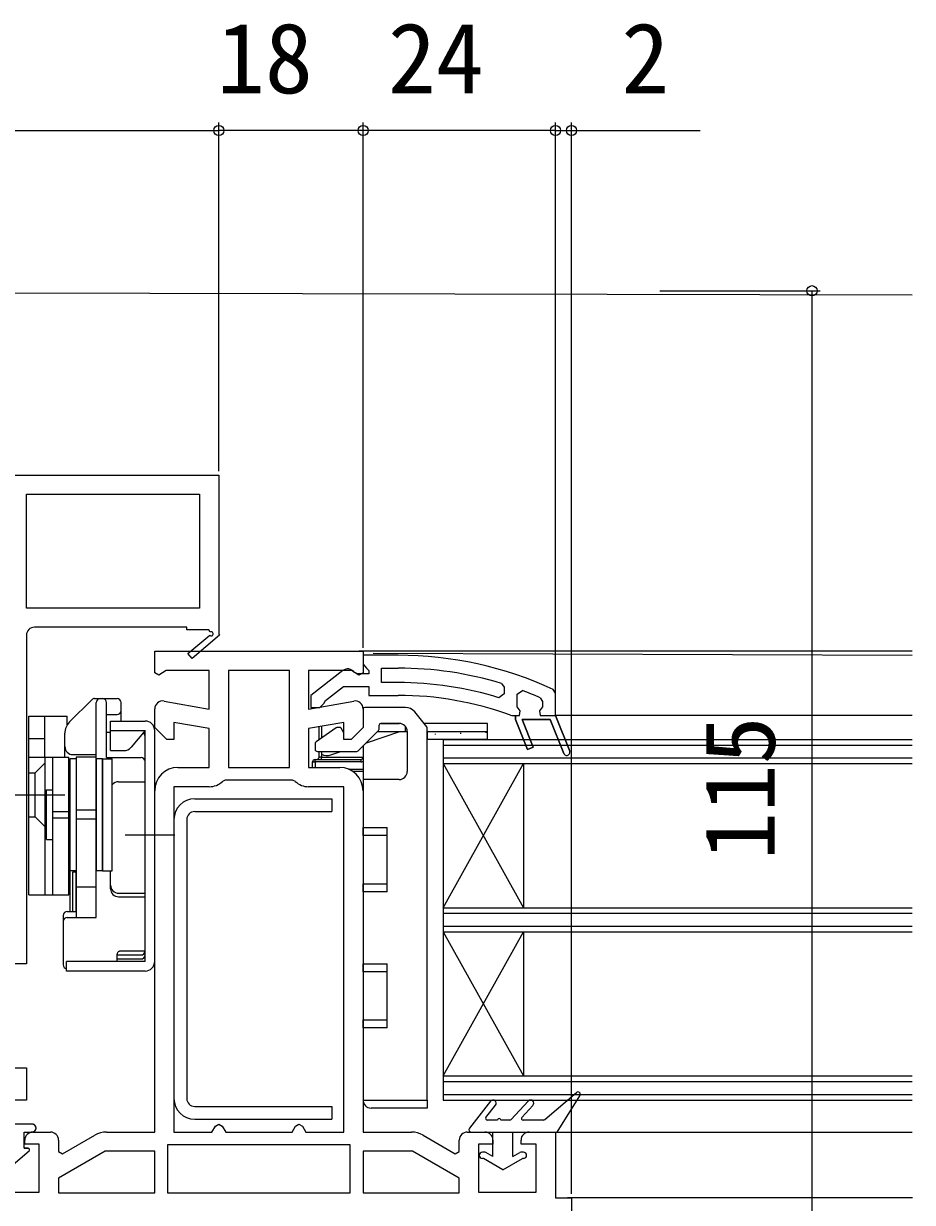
# Model space of a CAD drawing. Units: millimetres, scale not verified. Extents: x -525 to 525, y -783 to 778.
# Drawn here: x 25.6 to 136.5, y 292.5 to 439.6 of the extents above; entities that cross this region are included whole.
import ezdxf
from ezdxf.enums import TextEntityAlignment as Align

# ---------------------------------------------------------------- set-up
doc = ezdxf.new("R2010")
doc.units = ezdxf.units.MM
doc.header["$LTSCALE"] = 4
for name, color, linetype in [('0-2_YKK_11', 7, 'Continuous'), ('0-4_YKK_12', 2, 'Continuous'), ('0-5_YKK_13', 4, 'Continuous'), ('0-7_YKK_D', 6, 'Continuous')]:
    doc.layers.add(name, color=color, linetype=linetype)
doc.styles.add('ＭＳ ゴシック', font='')
doc.styles.get('ＭＳ ゴシック').set_extended_font_data('MS Gothic')

msp = doc.modelspace()

# ---------------------------------------------------------------- linework, layer by layer
at = {"layer": '0-2_YKK_11'}
for p, q in [((48.8, 344.4), (44.4, 344.4)), ((26.8, 301.3), (29, 301.3)), ((81, 301.3), (83.2, 301.3))]:
    msp.add_line(p, q, dxfattribs=at)
for points in [[(8, 383.3), (50, 383.3), (50, 363.434), (50.077, 363.3), (46.659, 360.395), (46.141, 361.005), (48.861, 363.316)], [(48.926, 363.694), (48.749, 364), (46, 364), (46, 364.3), (27, 364.3)], [(26, 363.3), (26, 322.3), (23.5, 322.3), (23.5, 325.3), (19.3, 325.3), (19.3, 307.7), (23.5, 307.7), (23.5, 309.3), (26, 309.3), (26, 305.3), (-15, 305.3)], [(43.174, 355.085), (48.8, 354.093), (48.8, 358.9), (43.444, 358.9), (42.515, 358.32), (42, 358.605), (42, 361.3), (55, 361.3), (68, 361.3), (68, 358.605), (67.485, 358.32), (66.556, 358.9), (61.2, 358.9), (61.2, 354.093), (66.826, 355.085)], [(72.367, 360.8), (67.999, 360.8), (67.999, 359.7), (68.437, 359.204), (68.699, 358.906), (68.699, 358.5), (67.299, 358.5), (66.899, 358.7)], [(72.367, 357.4), (70.299, 357.4), (70.299, 359.2), (72.367, 359.2)], [(65.483, 358.887), (61.499, 355.775), (61.499, 354.3), (62.601, 354.3), (63.1, 354.775), (63.292, 355.145), (65.538, 356.9), (68.699, 356.9), (68.699, 355.8), (72.367, 355.8)], [(85.244, 357.291), (85.599, 356.813), (85.599, 355.976), (84.952, 355.499)], [(93.028, 348.552), (91.337, 352.8), (87.86, 352.8), (89.234, 349.348), (88.491, 349.052), (86.999, 352.8), (86.999, 353.3), (87.499, 353.3), (87.574, 353.89), (87.199, 354.375), (87.199, 354.4), (87.199, 355.935), (87.874, 356.404)], [(90.099, 355.505), (90.399, 355.047), (90.399, 354.375), (90.024, 353.89), (90.099, 353.3), (91.999, 353.3), (93.771, 348.848), (91.999, 353.3), (91.999, 356.082), (91.71, 356.536)], [(44.9, 346.8), (48.8, 346.8), (48.8, 351.656), (44.4, 352.432), (44.4, 350.3), (43.5, 350.3), (42, 351.8), (42, 354.1)], [(68, 354.1), (68, 351.8), (66.5, 350.3), (65.6, 350.3), (65.6, 352.432), (61.2, 351.656), (61.2, 346.8), (65.1, 346.8)], [(86.382, 353.33), (86.553, 353.3), (86.999, 353.3), (86.999, 352.8), (88.491, 349.052), (89.234, 349.348), (87.86, 352.8), (91.337, 352.8), (93.028, 348.552)], [(44.4, 344.4), (44.4, 301.3), (49.134, 301.3), (49.567, 302.05), (50, 302.3), (50.433, 302.05), (50.866, 301.3), (55, 301.3), (59.134, 301.3), (59.567, 302.05), (60, 302.3), (60.433, 302.05), (60.866, 301.3), (65.6, 301.3), (65.6, 344.4), (61.2, 344.4)], [(59.545, 345.062), (59.2, 345.2), (55, 345.2), (50.8, 345.2), (50.455, 345.062)], [(35.973, 301.3), (42, 301.3), (42, 343.9)], [(68, 343.9), (68, 301.3), (74.027, 301.3)], [(88.7, 301.3), (92, 301.3), (92, 293.1), (94, 293.1), (94, 291.3), (55, 291.3), (16, 291.3), (16, 293.1), (18, 293.1), (18, 301.3), (21.3, 301.3)], [(22.3, 300.3), (22.3, 299.8), (20.4, 299.8), (20.4, 293.8), (27.6, 293.8), (27.6, 299.8), (25.8, 299.8), (25.8, 300.3)], [(30, 300.3), (30, 298.877), (30.5, 298.589), (34.523, 300.911)], [(75.477, 300.911), (79.5, 298.589), (80, 298.877), (80, 300.3)], [(84.2, 300.3), (84.2, 299.8), (82.4, 299.8), (82.4, 293.8), (89.6, 293.8), (89.6, 299.8), (87.7, 299.8), (87.7, 300.3)]]:
    msp.add_lwpolyline(points, dxfattribs=at)
for points in [[(47.6, 366.7), (26, 366.7), (26, 380.9), (47.6, 380.9)], [(58.8, 346.8), (58.8, 358.9), (55, 358.9), (51.2, 358.9), (51.2, 346.8), (55, 346.8)], [(30, 293.7), (42, 293.7), (42, 298.9), (35.839, 298.9), (30, 295.529)], [(66.4, 299.7), (55, 299.7), (43.6, 299.7), (43.6, 293.7), (55, 293.7), (66.4, 293.7)], [(68, 293.7), (80, 293.7), (80, 295.529), (74.161, 298.9), (68, 298.9)]]:
    msp.add_lwpolyline(points, close=True, dxfattribs=at)
for centre, radius, start, end in [((27, 363.3), 1, 90.00001, 179.99999), ((49.051, 363.478), 0.25, 220.35701, 120), ((72.367, 314.8), 46, 65.13402, 89.99999), ((66.099, 358.1), 1, 36.86989, 128.08672), ((72.367, 314.8), 44.4, 73.13981, 90.00001), ((72.367, 314.8), 42.6, 72.81723, 90.00001), ((72.367, 314.8), 44.4, 66.46078, 69.55779), ((43, 354.1), 1, 80.00002, 180), ((67, 354.1), 1, 360, 99.99998), ((72.367, 314.8), 41, 70.01112, 90.00001), ((93.399, 348.7), 0.4, 201.69939, 21.69941), ((93.399, 348.7), 0.4, 201.69939, 21.69941), ((44.9, 343.9), 2.9, 90.00001, 179.99999), ((65.1, 343.9), 2.9, 0.00001, 89.99999), ((48.8, 346.8), 2.4, 270, 313.60283), ((61.2, 346.8), 2.4, 226.39717, 270), ((26.8, 300.3), 1, 90.00001, 179.99999), ((29, 300.3), 1, 0.00001, 89.99999), ((35.973, 298.4), 2.9, 89.99998, 119.99999), ((74.027, 298.4), 2.9, 60.00001, 90.00002), ((81, 300.3), 1, 90.00001, 179.99999), ((83.2, 300.3), 1, 0.00001, 89.99999), ((88.7, 300.3), 1, 90.00001, 179.99999)]:
    msp.add_arc(centre, radius, start, end, dxfattribs=at)
at = {"layer": '0-4_YKK_12'}
for p, q in [((-95.41, 406.3), (136.501, 405.774)), ((136.501, 361.3), (67.5, 361.3)), ((69.265, 361.062), (136.501, 360.8)), ((136.492, 353.3), (92, 353.3)), ((78, 350.301), (136.501, 350.301)), ((78, 350.301), (78, 305.301)), ((78, 349.601), (136.501, 349.601)), ((78, 348.001), (136.501, 348.001)), ((78, 347.301), (136.501, 347.301)), ((78, 347.301), (88, 329.301)), ((78, 329.301), (88, 347.301)), ((88, 347.301), (88, 329.301)), ((78, 329.301), (136.501, 329.301)), ((78, 328.601), (136.501, 328.601)), ((78, 327.001), (136.501, 327.001)), ((78, 326.301), (136.501, 326.301)), ((78, 326.301), (88, 308.301)), ((78, 308.301), (88, 326.301)), ((88, 326.301), (88, 308.301)), ((78, 308.301), (136.501, 308.301)), ((78, 307.601), (136.501, 307.601)), ((78, 306.001), (136.501, 306.001)), ((78, 305.301), (136.501, 305.301)), ((91.5, 301.3), (136.501, 301.3)), ((136.527, 293.1), (93.5, 293.1))]:
    msp.add_line(p, q, dxfattribs=at)
at = {"layer": '0-5_YKK_13'}
for p, q in [((31.386, 352.486), (34.154, 355.254)), ((34.507, 355.4), (37.3, 355.4)), ((34.7, 348.1), (34.7, 354.9)), ((36, 348.033), (36, 354.9)), ((37.8, 352.6), (37.8, 354.9)), ((26.3, 330.9), (26.3, 353.2)), ((26.3, 353.2), (31.1, 353.2)), ((28.3, 348.1), (28.3, 353.2)), ((31.1, 352.125), (31.1, 353.2)), ((36, 353.4), (37.3, 353.4)), ((67.979, 354.298), (67.999, 354.298)), ((67.999, 354.098), (67.999, 354.298)), ((67.999, 354.098), (67.999, 352.505)), ((73.278, 354.298), (68.199, 354.298)), ((75.934, 351.88), (74.45, 353.735)), ((64.648, 351.762), (62.127, 349.997)), ((62.499, 350.258), (62.499, 351.883)), ((62.799, 351.936), (62.799, 350.468)), ((65.084, 351.798), (64.762, 351.798)), ((65.599, 351.105), (65.257, 351.698)), ((69.999, 351.677), (69.999, 352.098)), ((70.199, 352.298), (72.499, 352.298)), ((72.399, 352.298), (70.199, 352.298)), ((72.499, 352.298), (72.399, 352.298)), ((73.249, 351.96), (73.249, 351.298)), ((83.199, 352.298), (75.599, 352.298)), ((75.999, 305.298), (75.999, 351.693)), ((26.3, 350.4), (28.3, 350.4)), ((30.8, 348.1), (30.8, 351.072)), ((36, 351.2), (36.5, 351.2)), ((36.5, 351.4), (40.8, 351.4)), ((40.8, 351.4), (39.062, 349.329)), ((40.8, 322.6), (40.8, 351.4)), ((40.8, 345.021), (40.8, 350.7)), ((42, 322.6), (42, 351.4)), ((67.474, 348.945), (69.853, 351.323)), ((69.828, 351.298), (73.499, 351.298)), ((73.499, 351.298), (73.499, 346.298)), ((73.499, 350.297), (73.499, 350.297)), ((75.999, 351.298), (83.199, 351.298)), ((76, 351.298), (75.999, 350.297)), ((83.499, 350.297), (75.999, 350.297)), ((76.976, 351.016), (76.976, 350.916)), ((80.151, 351.116), (80.151, 351.016)), ((81.738, 350.322), (81.738, 350.297)), ((83.199, 351.298), (83.499, 351.298)), ((83.326, 351.216), (83.326, 351.116)), ((83.499, 350.297), (83.499, 351.298)), ((36.5, 348.9), (38.143, 348.9)), ((61.999, 349.751), (61.999, 349.098)), ((62.299, 348.798), (67.121, 348.798)), ((62.499, 348.098), (62.499, 348.798)), ((62.799, 348.798), (62.799, 348.098)), ((63.983, 348.378), (65.217, 348.798)), ((67.999, 349.47), (67.999, 345.298)), ((26.3, 348.1), (31.3, 348.1)), ((27.1, 346.15), (28.3, 347.35)), ((28.3, 348.1), (28.3, 330.9)), ((29.3, 330.9), (29.3, 348.1)), ((31.3, 330.9), (31.3, 348.1)), ((32.2, 347.9), (31.4, 347.9)), ((31.4, 347.9), (31.4, 333.9)), ((31.8, 348.4), (34.7, 348.4)), ((32.2, 347.9), (32.2, 333.9)), ((34.7, 328.079), (34.7, 348.1)), ((35.5, 347.9), (34.7, 347.9)), ((34.7, 347.9), (34.7, 333.9)), ((35.5, 347.9), (35.5, 333.9)), ((35.5, 333.9), (35.5, 347.9)), ((35.5, 347.9), (36.7, 347.9)), ((36, 348.033), (40.3, 348.033)), ((36.7, 333.9), (36.7, 347.9)), ((61.699, 346.798), (61.699, 347.498)), ((61.999, 347.798), (67.699, 347.798)), ((61.999, 347.498), (61.999, 347.798)), ((67.699, 347.498), (61.999, 347.498)), ((62.799, 348.098), (62.499, 348.098)), ((67.699, 347.798), (67.699, 347.498)), ((26.3, 346.15), (27.1, 346.15)), ((27.1, 340.65), (27.1, 346.15)), ((66.158, 346.598), (67.999, 346.598)), ((67.999, 346.298), (66.727, 346.298)), ((37.5, 345.021), (40.8, 345.021)), ((67.999, 345.298), (67.999, 339.298)), ((72.499, 345.298), (67.999, 345.298)), ((23.8, 343.4), (30.8, 343.4)), ((28.5, 337.8), (28.5, 344)), ((28.5, 344), (29.3, 344)), ((29.3, 337.8), (29.3, 344)), ((31.3, 343.9), (31.4, 343.9)), ((47, 342.9), (64.1, 342.9)), ((64.1, 342.9), (64.1, 341.3)), ((34.7, 341.469), (32.2, 341.469)), ((26.3, 340.65), (27.1, 340.65)), ((27.1, 340.65), (28.3, 339.45)), ((29.3, 341.292), (31.3, 341.292)), ((29.3, 340.508), (31.3, 340.508)), ((34.7, 340.331), (32.2, 340.331)), ((44.4, 340.3), (44.4, 305.5)), ((46, 340.3), (46, 305.5)), ((47, 341.3), (64.1, 341.3)), ((38.3, 338.4), (44.5, 338.4)), ((67.999, 339.298), (70.999, 339.298)), ((70.999, 331.298), (70.999, 339.298)), ((28.5, 337.8), (29.3, 337.8)), ((31.3, 337.9), (31.4, 337.9)), ((31.4, 333.9), (31.4, 328.833)), ((32.2, 333.9), (31.4, 333.9)), ((32.2, 328.833), (32.2, 333.761)), ((34.7, 328.079), (34.7, 333.9)), ((35.5, 333.9), (34.7, 333.9)), ((35.5, 333.9), (36.7, 333.9)), ((36.5, 331.664), (36.5, 333.9)), ((32.2, 331.9), (34.7, 331.9)), ((37.5, 331.114), (40.8, 331.114)), ((67.999, 332.298), (70.999, 332.298)), ((67.999, 331.298), (67.999, 332.298)), ((67.999, 331.298), (67.999, 322.298)), ((70.999, 331.298), (67.999, 331.298)), ((26.3, 330.9), (31.3, 330.9)), ((37.5, 330.664), (40.8, 330.664)), ((40.8, 323.859), (40.8, 330.664)), ((30.6, 328.333), (30.6, 322.161)), ((31.1, 328.833), (32.2, 328.833)), ((31.1, 328.079), (34.7, 328.079)), ((40.8, 323.859), (37.669, 323.859)), ((40.8, 323.4), (40.8, 323.859)), ((40.8, 322.6), (31, 322.6)), ((31, 321.4), (31, 322.6)), ((37.3, 322.6), (37.3, 323.489)), ((37.3, 323.4), (40.3, 323.4)), ((37.4, 322.9), (40.3, 322.9)), ((67.999, 322.298), (70.999, 322.298)), ((70.999, 314.298), (70.999, 322.298)), ((40.8, 321.4), (31, 321.4)), ((67.999, 315.298), (70.999, 315.298)), ((67.999, 314.298), (67.999, 315.298)), ((67.999, 314.298), (67.999, 305.298)), ((70.999, 314.298), (67.999, 314.298)), ((90.655, 302.848), (94.604, 306.228)), ((67.999, 305.298), (75.999, 305.298)), ((75.999, 305.298), (75.999, 304.298)), ((83.883, 305.146), (81.262, 301.784)), ((83.326, 303.123), (84.515, 304.655)), ((86.458, 302.864), (88.606, 305.172)), ((87.804, 303.136), (89.192, 304.628)), ((92.199, 301.3), (95.053, 305.84)), ((47, 304.5), (64.1, 304.5)), ((64.1, 304.5), (64.1, 302.9)), ((75.999, 304.298), (68.999, 304.298)), ((26.702, 302.3), (19.151, 302.3)), ((47, 302.9), (64.1, 302.9)), ((84.777, 302.8), (83.484, 302.8)), ((86.312, 302.8), (85.177, 302.8)), ((90.525, 302.8), (87.951, 302.8)), ((25.701, 301.3), (26.701, 301.3)), ((25.701, 299.3), (25.701, 301.3)), ((25.701, 301.3), (26.701, 301.3)), ((25.701, 299.3), (25.701, 301.3)), ((81.499, 301.3), (92.199, 301.3)), ((84.199, 298.245), (84.199, 301.3)), ((86.699, 298.245), (86.699, 301.3)), ((24.051, 297), (26.33, 298.944)), ((24.051, 297), (26.33, 298.944)), ((26.198, 299.3), (25.701, 299.3)), ((25.701, 299.3), (26.198, 299.3)), ((83.131, 298.8), (82.899, 298.8)), ((84.199, 298.245), (83.331, 298.746)), ((86.699, 298.245), (87.567, 298.746)), ((87.999, 298.8), (87.767, 298.8)), ((83.024, 298), (82.899, 298)), ((85.449, 296.6), (83.024, 298)), ((85.449, 296.6), (87.874, 298)), ((87.999, 298), (87.874, 298))]:
    msp.add_line(p, q, dxfattribs=at)
for points in [[(36.5, 348.9), (36.5, 352.6), (40.8, 352.6)], [(83.499, 351.298), (83.499, 352.298), (83.199, 352.298)], [(68.416, 349.887), (72.565, 351.298), (73.499, 351.298)], [(34.7, 348.1), (32.2, 348.1), (32.2, 328.079)], [(61.699, 347.498), (61.999, 347.498), (61.999, 346.798)], [(62.799, 347.798), (62.799, 348.098), (67.999, 348.098)], [(70.999, 338.298), (67.999, 338.298), (67.999, 339.298)], [(31.8, 328.833), (31.8, 333.761), (32.2, 333.761)], [(37.669, 323.858), (37.63, 323.856), (37.576, 323.843), (37.516, 323.818), (37.456, 323.779), (37.402, 323.728), (37.357, 323.668), (37.325, 323.602), (37.306, 323.533), (37.3, 323.469)], [(70.999, 321.298), (67.999, 321.298), (67.999, 322.298)]]:
    msp.add_lwpolyline(points, dxfattribs=at)
for centre, radius, start, end in [((34.507, 354.9), 0.5, 90, 135), ((35.2, 354.9), 0.5, 90, 180), ((35.5, 354.9), 0.5, 0, 90), ((37.3, 354.9), 0.5, 0, 90), ((37.3, 353.9), 0.5, 270, 0), ((68.199, 354.098), 0.2, 90, 180), ((73.278, 352.798), 1.5, 38.65981, 90), ((32.8, 351.072), 2, 135, 180), ((40.8, 351.4), 1.2, 0, 90), ((64.762, 351.598), 0.2, 90, 125), ((65.084, 351.598), 0.2, 30, 90), ((69.499, 351.677), 0.5, 315, 0), ((70.199, 352.098), 0.2, 90, 180), ((72.499, 351.298), 1, 0, 90), ((75.699, 351.693), 0.3, 0, 38.65981), ((40.3, 350.7), 0.5, 0, 57.6926), ((31.8, 349.4), 1, 180, 270), ((38.143, 350.1), 1.2, 270, 320), ((62.299, 349.751), 0.3, 125, 180), ((62.299, 349.098), 0.3, 180, 270), ((63.499, 349.798), 1.5, 221.81031, 228.18969), ((67.121, 349.298), 0.5, 270, 315), ((40.3, 347.533), 0.5, 0, 90), ((61.999, 347.498), 0.3, 90, 180), ((62.199, 348.098), 0.3, 270, 0), ((63.499, 349.798), 1.5, 242.18186, 288.79043), ((67.699, 348.098), 0.3, 270, 0), ((67.699, 348.098), 0.6, 270, 300), ((72.499, 346.298), 1, 270, 0), ((37.5, 344.021), 1, 90, 143.1301), ((47, 340.3), 2.6, 90, 180), ((47, 340.3), 1, 90, 180), ((31.8, 334.7), 1, 240, 246.42182), ((37.5, 332.114), 1, 180, 270), ((37.5, 331.664), 1, 180, 270), ((31.1, 328.333), 0.5, 90, 180), ((31.1, 327.579), 0.5, 90, 180), ((40.3, 323.9), 0.5, 270, 355.24516), ((37.4, 323.4), 0.5, 258.46304, 270), ((40.3, 323.4), 0.5, 270, 0), ((40.8, 322.6), 1.2, 270, 0), ((31.1, 322.161), 0.5, 180, 258.46304), ((94.799, 306), 0.3, 327.84718, 130.56105), ((47, 305.5), 2.6, 180, 270), ((47, 305.5), 1, 180, 270), ((68.999, 305.298), 1, 180, 270), ((84.199, 304.9), 0.4, 322.18768, 142.05449), ((88.899, 304.9), 0.4, 317.0674, 137.0674), ((83.484, 303), 0.2, 142.18768, 270), ((87.951, 303), 0.2, 137.0674, 270), ((26.701, 301.8), 0.5, 270, 90.11459), ((26.702, 301.8), 0.5, 270.11462, 89.88538), ((81.499, 301.6), 0.3, 142.05449, 270), ((84.977, 302.8), 0.2, 0, 180), ((86.312, 303), 0.2, 270, 317.0674), ((90.525, 303), 0.2, 270, 310.56105), ((26.701, 301.8), 0.5, 270.00002, 270.11467), ((26.198, 299.098), 0.202, 310.46381, 90), ((26.198, 299.098), 0.202, 310.46381, 90), ((82.899, 298.4), 0.4, 90, 270), ((83.131, 298.4), 0.4, 60, 90), ((87.767, 298.4), 0.4, 90, 120), ((87.999, 298.4), 0.4, 270, 90)]:
    msp.add_arc(centre, radius, start, end, dxfattribs=at)
at = {"layer": '0-7_YKK_D'}
for p, q in [((50, 383.8), (50, 427.3)), ((50, 383.8), (50, 427.3)), ((68, 361.73), (68, 427.3)), ((68, 361.73), (68, 427.3)), ((92, 355.346), (92, 427.3)), ((92, 355.346), (92, 427.3)), ((94, 293.6), (94, 427.3)), ((-16, 426.3), (50, 426.3)), ((68, 426.3), (50, 426.3)), ((92, 426.3), (68, 426.3)), ((92, 426.3), (89.45, 426.3)), ((92, 426.3), (94, 426.3)), ((94, 426.3), (110.055, 426.3)), ((105, 406.3), (125, 406.3)), ((124, 406.3), (124, 291.3))]:
    msp.add_line(p, q, dxfattribs=at)
for centre in [(50, 426.3), (50, 426.3), (68, 426.3), (68, 426.3), (92, 426.3), (92, 426.3), (94, 426.3), (124, 406.3)]:
    msp.add_circle(centre, 0.637, dxfattribs=at)

# ---------------------------------------------------------------- texts
at = {"layer": '0-7_YKK_D', "style": 'ＭＳ ゴシック'}
for s, p in [('18', (49.761, 428.3)), ('24', (71.102, 428.3)), ('2', (100.214, 428.3))]:
    msp.add_text(s, height=8.798, dxfattribs=at).set_placement(p, align=Align.BOTTOM_LEFT)
msp.add_text('115', height=8.798, rotation=90, dxfattribs=at).set_placement((122, 335.232), align=Align.BOTTOM_LEFT)

doc.saveas('drawing.dxf')
